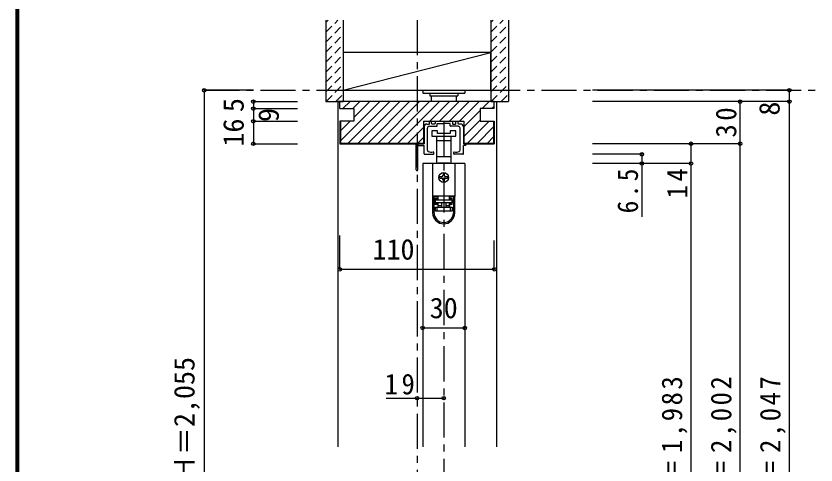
# Model space of a CAD drawing. Units: millimetres at full size, sheet at 1:5; details may follow other scales. Extents: x -973 to 977, y -718 to 696.
# Drawn here: x -973 to -404, y -319 to 0 of the extents above; entities that cross this region are included whole.
import ezdxf
from ezdxf.enums import TextEntityAlignment as Align

# ---------------------------------------------------------------- set-up
doc = ezdxf.new("R2010")
doc.units = ezdxf.units.MM
doc.header["$LTSCALE"] = 5
doc.header["$PDMODE"] = 32
doc.header["$PDSIZE"] = 2.5
doc.linetypes.add('CHAIN1', pattern=[8, 5, -1, 1, -1])
doc.linetypes.add('DASHED1', pattern=[1.8, 1.2, -0.6])
for name, color, linetype in [('0-1_通り芯', 4, 'CHAIN1'), ('0-2_柱', 7, 'Continuous'), ('0-3_仕上げ', 2, 'Continuous'), ('0-4_枠', 3, 'Continuous'), ('0-6_扉', 6, 'Continuous'), ('0-7_金物', 7, 'Continuous'), ('0-B_寸法', 7, 'Continuous'), ('0-C_ハッチ', 4, 'DASHED1'), ('F-1_枠', 6, 'Continuous')]:
    doc.layers.add(name, color=color, linetype=linetype)
doc.styles.add('ＭＳ ゴシック', font='')
doc.styles.get('ＭＳ ゴシック').set_extended_font_data('MS Gothic')

# ---------------------------------------------------------------- blocks, each defined once
blk = doc.blocks.new('03')
at = {"layer": '0-B_寸法'}
for p, q in [((-11.079, 7.476), (-9.529, 7.476)), ((-9.229, 7.776), (-9.229, 9.176)), ((-9.229, 5.976), (-4.029, 5.976)), ((-8.029, 9.476), (-8.929, 9.476)), ((-7.729, 7.776), (-7.729, 9.176)), ((-5.529, 7.476), (-7.429, 7.476)), ((-5.229, 9.176), (-5.229, 7.776)), ((-4.929, 9.476), (6.771, 9.476)), ((-3.729, 6.276), (-3.729, 7.676)), ((-3.429, 7.976), (0.621, 7.976)), ((0.921, 8.276), (0.621, 7.976)), ((0.921, 8.276), (1.221, 7.976)), ((5.271, 7.976), (1.221, 7.976)), ((5.571, 6.276), (5.571, 7.676)), ((11.071, 5.976), (5.871, 5.976)), ((7.071, 9.176), (7.071, 7.776)), ((7.371, 7.476), (9.271, 7.476)), ((9.571, 7.776), (9.571, 9.176)), ((9.871, 9.476), (10.771, 9.476)), ((11.071, 7.776), (11.071, 9.176)), ((12.921, 7.476), (11.371, 7.476)), ((-13.079, 5.476), (-13.079, -6.524)), ((-10.679, -11.096), (-10.679, 4.476)), ((12.521, -11.096), (12.521, 4.476)), ((14.921, 5.476), (14.921, -6.524)), ((-18.679, -25.124), (-18.679, -7.024)), ((-18.179, -6.524), (-13.079, -6.524)), ((-17.479, -25.124), (-17.479, -8.224)), ((-16.979, -7.724), (-13.079, -7.724)), ((-13.079, -13.724), (-13.079, -7.724)), ((16.321, -6.524), (14.921, -6.524)), ((16.321, -7.724), (14.921, -7.724)), ((14.921, -13.724), (14.921, -7.724)), ((-12.779, -14.024), (-6.529, -14.024)), ((-6.229, -13.724), (-6.229, -12.649)), ((8.071, -13.724), (8.071, -12.649)), ((14.621, -14.024), (8.371, -14.024))]:
    blk.add_line(p, q, dxfattribs=at)
for centre, radius, start, end in [((-11.079, 5.476), 2, 90, 180), ((-9.229, 4.476), 1.5, 90, 180), ((-9.529, 7.776), 0.3, 270, 0), ((-8.929, 9.176), 0.3, 90, 180), ((-8.029, 9.176), 0.3, 0, 90), ((-7.429, 7.776), 0.3, 180, 270), ((-5.529, 7.776), 0.3, 270, 0), ((-4.929, 9.176), 0.3, 90, 180), ((-4.029, 6.276), 0.3, 270, 0), ((-3.429, 7.676), 0.3, 90, 180), ((5.271, 7.676), 0.3, 0, 90), ((5.871, 6.276), 0.3, 180, 270), ((6.771, 9.176), 0.3, 0, 90), ((7.371, 7.776), 0.3, 180, 270), ((9.271, 7.776), 0.3, 270, 0), ((9.871, 9.176), 0.3, 90, 180), ((10.771, 9.176), 0.3, 0, 90), ((11.371, 7.776), 0.3, 180, 270), ((11.071, 4.476), 1.5, 0, 90), ((12.921, 5.476), 2, 0, 90), ((-18.179, -7.024), 0.5, 90, 180), ((-16.979, -8.224), 0.5, 90, 180), ((-9.679, -11.096), 1, 180, 243.25632), ((11.521, -11.096), 1, 296.74368, 0), ((16.321, -7.124), 0.6, 0, 90), ((16.321, -7.124), 0.6, 270, 0), ((-12.779, -13.724), 0.3, 180, 270), ((-7.879, -7.524), 5, 243.25632, 284.75682), ((-6.529, -12.649), 0.3, 0, 104.75682), ((-6.529, -13.724), 0.3, 270, 0), ((8.371, -12.649), 0.3, 75.24318, 180), ((8.371, -13.724), 0.3, 180, 270), ((9.721, -7.524), 5, 255.24318, 296.74368), ((14.621, -13.724), 0.3, 270, 0), ((-18.079, -25.124), 0.6, 180, 0)]:
    blk.add_arc(centre, radius, start, end, dxfattribs=at)
blk = doc.blocks.new('下荷重(戸車)')
at = {"layer": '0-7_金物'}
for p, q in [((8.5, 37.107), (4.5, 37.107)), ((-5.25, 30.107), (0, 30.107)), ((0, 30.107), (5.25, 30.107)), ((5.25, 30.107), (5.25, 33.107)), ((5.25, 18.507), (5.25, 30.107)), ((0, 18.507), (-5.25, 18.507)), ((-5.25, 18.507), (-5.25, 14.107)), ((5.25, 18.507), (0, 18.507)), ((5.25, 14.107), (5.25, 18.507)), ((7.9, 13.807), (-7.9, 13.807)), ((-7.9, 13.807), (-7.9, -9.493)), ((-5.25, 14.107), (-4, 14.107)), ((-4, 14.107), (-4, 13.807)), ((4, 14.107), (-4, 14.107)), ((4, 14.107), (5.25, 14.107)), ((4, 13.807), (4, 14.107)), ((7.9, 13.807), (7.9, -9.493)), ((-0.5, 6.307), (-0.5, 5.307)), ((0.5, 5.307), (0.5, 6.307)), ((-1.5, 4.307), (-2.5, 4.307)), ((-2.5, 3.307), (-1.5, 3.307)), ((-0.5, 2.307), (-0.5, 1.307)), ((0.5, 1.307), (0.5, 2.307)), ((2.5, 4.307), (1.5, 4.307)), ((1.5, 3.307), (2.5, 3.307)), ((7.9, -9.493), (-7.9, -9.493)), ((-7.9, -9.493), (-7.9, -9.593)), ((-6.9, -9.593), (-7.9, -9.593)), ((-7.9, -9.593), (-7.9, -21.293)), ((-4.2, -9.593), (-6.9, -9.593)), ((-6.9, -21.293), (-6.9, -9.593)), ((-6.1, -10.593), (-6.1, -15.293)), ((-6.1, -10.593), (-4.2, -10.593)), ((-4.9, -9.593), (-4.9, -9.493)), ((-4.2, -9.593), (-4.2, -10.593)), ((-4, -11.693), (-4, -9.493)), ((4, -9.493), (4, -11.693)), ((6.9, -9.593), (4.2, -9.593)), ((4.2, -10.593), (4.2, -9.593)), ((4.2, -11.593), (4.2, -10.593)), ((4.2, -10.593), (6.1, -10.593)), ((4.9, -9.493), (4.9, -9.593)), ((6.1, -15.293), (6.1, -10.593)), ((6.9, -9.593), (6.9, -21.293)), ((7.9, -9.593), (6.9, -9.593)), ((7.9, -9.493), (7.9, -9.593)), ((7.9, -21.293), (7.9, -9.593)), ((-6.1, -14.293), (-4.2, -14.293)), ((-4.2, -15.293), (-6.1, -15.293)), ((-5.9, -11.693), (-5.9, -12.193)), ((-4, -11.693), (-5.9, -11.693)), ((-5.9, -12.193), (5.9, -12.193)), ((-5.9, -14.193), (-5.9, -12.193)), ((5.9, -14.193), (-5.9, -14.193)), ((-4.2, -14.293), (-4.2, -15.293)), ((-4.2, -15.293), (-4.2, -17.193)), ((-4, -16.193), (-4, -14.193)), ((-1.5, -14.193), (-1.5, -17.193)), ((1.5, -14.193), (1.5, -17.193)), ((1.5, -16.193), (4, -16.193)), ((5.9, -11.693), (4, -11.693)), ((6.1, -11.593), (4.2, -11.593)), ((6.1, -15.293), (4.2, -15.293)), ((4.2, -17.193), (4.2, -15.293)), ((5.9, -12.193), (5.9, -11.693)), ((5.9, -12.193), (5.9, -14.193)), ((-5.9, -17.193), (-4.9, -17.193)), ((-4.9, -17.193), (4.9, -17.193)), ((-4.9, -17.193), (-4.9, -20.193)), ((4.9, -20.193), (-4.9, -20.193)), ((4.9, -17.193), (5.9, -17.193)), ((5.9, -17.193), (5.9, -20.193))]:
    blk.add_line(p, q, dxfattribs=at)
for points in [[(-8.5, 33.107), (0, 33.107), (8.5, 33.107), (8.5, 37.107)], [(4.5, 37.107), (4.5, 35.107), (-4.5, 35.107), (-4.5, 37.107), (-8.5, 37.107), (-8.5, 33.107)], [(-5.25, 33.107), (-5.25, 30.107), (-5.25, 18.507)], [(-4.2, -10.593), (-4.2, -11.593), (-6.1, -11.593)], [(-4, -17.193), (-4, -16.193), (-1.5, -16.193)], [(4, -14.193), (4, -16.193), (4, -17.193)], [(4.2, -15.293), (4.2, -14.293), (6.1, -14.293)], [(-4.9, -20.193), (-5.9, -20.193), (-5.9, -17.193)], [(5.9, -20.193), (4.9, -20.193), (4.9, -17.193)]]:
    blk.add_lwpolyline(points, dxfattribs=at)
blk.add_circle((0, 3.807), 3.5, dxfattribs=at)
for centre, radius, start, end in [((0, 6.307), 0.5, 90, 180), ((0, 6.307), 0.5, 0, 90), ((-2.5, 3.807), 0.5, 90, 180), ((-2.5, 3.807), 0.5, 180, 270), ((-1.5, 5.307), 1, 270, 0), ((-1.5, 2.307), 1, 0, 90), ((0, 1.307), 0.5, 180, 270), ((0, 1.307), 0.5, 270, 0), ((1.5, 5.307), 1, 180, 270), ((1.5, 2.307), 1, 90, 180), ((2.5, 3.807), 0.5, 0, 90), ((2.5, 3.807), 0.5, 270, 0), ((0, -21.293), 7.9, 180, 0), ((0, -21.293), 6.9, 180, 0)]:
    blk.add_arc(centre, radius, start, end, dxfattribs=at)

msp = doc.modelspace()

# ---------------------------------------------------------------- linework, layer by layer
at = {"layer": '0-1_通り芯'}
for p, q in [((-687.847, -2.5), (-687.847, -577.5)), ((-839.347, -52.5), (-403.847, -52.5)), ((-668.847, -74.5), (-668.847, -567.5))]:
    msp.add_line(p, q, dxfattribs=at)
at = {"layer": '0-2_柱'}
msp.add_line((-740.347, -52.5), (-635.347, -25.5), dxfattribs=at)
msp.add_lwpolyline([(-635.347, -52.5), (-635.347, -25.5), (-740.347, -25.5), (-740.347, -52.5)], close=True, dxfattribs=at)
at = {"layer": '0-3_仕上げ'}
for p, q in [((-752.847, -2.5), (-752.847, -60.5)), ((-740.347, -2.5), (-740.347, -60.5)), ((-635.347, -2.5), (-635.347, -60.5)), ((-622.847, -2.5), (-622.847, -60.5)), ((-752.847, -60.5), (-740.347, -60.5)), ((-635.347, -60.5), (-622.847, -60.5))]:
    msp.add_line(p, q, dxfattribs=at)
at = {"layer": '0-4_枠', "color": 4}
for p, q in [((-742.847, -60.5), (-744.347, -60.5)), ((-744.347, -60.5), (-744.347, -306)), ((-632.847, -60.5), (-631.347, -60.5)), ((-631.347, -60.5), (-631.347, -306))]:
    msp.add_line(p, q, dxfattribs=at)
at = {"layer": '0-4_枠'}
for p, q in [((-632.847, -60.5), (-742.847, -60.5)), ((-742.847, -65.5), (-742.847, -60.5)), ((-632.847, -65.5), (-632.847, -60.5)), ((-742.847, -65.5), (-732.847, -65.5)), ((-732.847, -65.5), (-732.847, -74.5)), ((-632.847, -65.5), (-642.847, -65.5)), ((-642.847, -65.5), (-642.847, -74.5)), ((-742.347, -74.5), (-742.347, -90)), ((-683.247, -74.5), (-683.247, -90.5)), ((-683.247, -74.5), (-654.447, -74.5)), ((-642.847, -74.5), (-632.847, -74.5)), ((-633.347, -74.5), (-633.347, -90)), ((-632.847, -74.5), (-632.847, -90.5)), ((-742.847, -90.5), (-683.247, -90.5)), ((-742.347, -90), (-683.247, -90)), ((-654.447, -90), (-633.347, -90))]:
    msp.add_line(p, q, dxfattribs=at)
for points in [[(-732.847, -74.5), (-742.847, -74.5), (-742.847, -90.5)], [(-654.447, -74.5), (-654.447, -90.5), (-632.847, -90.5)]]:
    msp.add_lwpolyline(points, dxfattribs=at)
at = {"layer": '0-6_扉'}
for p, q in [((-653.847, -104.5), (-683.847, -104.5)), ((-683.847, -104.5), (-683.847, -306)), ((-653.847, -104.5), (-653.847, -306))]:
    msp.add_line(p, q, dxfattribs=at)
at = {"layer": '0-7_金物'}
for p, q in [((-683.847, -52.5), (-653.847, -52.5)), ((-683.847, -52.5), (-683.847, -54.5)), ((-683.847, -54.5), (-653.847, -54.5)), ((-678.847, -54.5), (-678.847, -56.5)), ((-678.847, -56.5), (-658.847, -56.5)), ((-677.847, -56.5), (-677.847, -60.5)), ((-659.847, -60.5), (-659.847, -56.5)), ((-658.847, -54.5), (-658.847, -56.5)), ((-653.847, -52.5), (-653.847, -54.5))]:
    msp.add_line(p, q, dxfattribs=at)
at = {"layer": '0-B_寸法', "color": 4}
for p, q in [((-804.347, -52.5), (-839.347, -52.5)), ((-839.347, -52.5), (-839.347, -567.5)), ((-422.847, -52.5), (-562.847, -52.5)), ((-422.847, -52.5), (-422.847, -60.5)), ((-804.347, -60.5), (-804.347, -65.5)), ((-804.347, -60.5), (-772.847, -60.5)), ((-422.847, -60.5), (-562.847, -60.5)), ((-457.847, -567.5), (-457.847, -60.5)), ((-422.847, -60.5), (-422.847, -555.5)), ((-804.347, -65.5), (-804.347, -74.5)), ((-804.347, -65.5), (-772.847, -65.5)), ((-804.347, -74.5), (-804.347, -90.5)), ((-804.347, -74.5), (-772.847, -74.5)), ((-804.347, -90.5), (-772.847, -90.5)), ((-457.847, -90.5), (-562.847, -90.5)), ((-492.847, -90.5), (-492.847, -547.5)), ((-527.847, -98), (-562.847, -98)), ((-527.847, -98), (-527.847, -142.459)), ((-492.847, -104.5), (-562.847, -104.5)), ((-742.847, -179.804), (-742.847, -155.746)), ((-632.847, -179.804), (-632.847, -159.246)), ((-742.847, -179.804), (-632.847, -179.804)), ((-683.847, -221.5), (-653.847, -221.5)), ((-709.847, -271.5), (-668.847, -271.5))]:
    msp.add_line(p, q, dxfattribs=at)
at = {"layer": '0-B_寸法'}
for p in [(-839.347, -52.5), (-422.847, -52.5), (-804.347, -60.5), (-457.847, -60.5), (-422.847, -60.5), (-804.347, -65.5), (-804.347, -74.5), (-804.347, -90.5), (-492.847, -90.5), (-457.847, -90.5), (-527.847, -98), (-527.847, -104.5), (-492.847, -104.5), (-742.847, -179.804), (-632.847, -179.804), (-683.847, -221.5), (-653.847, -221.5), (-687.847, -271.5), (-668.847, -271.5)]:
    msp.add_point(p, dxfattribs=at)
at = {"layer": '0-C_ハッチ'}
for p, q in [((-752.847, -11.22), (-744.127, -2.5)), ((-752.847, -4.149), (-751.198, -2.5)), ((-635.347, -11.22), (-626.627, -2.5)), ((-635.347, -4.149), (-633.698, -2.5)), ((-752.847, -18.292), (-740.347, -5.792)), ((-635.347, -18.292), (-622.847, -5.792)), ((-752.847, -25.363), (-740.347, -12.863)), ((-635.347, -25.363), (-622.847, -12.863)), ((-752.847, -32.434), (-740.347, -19.934)), ((-635.347, -32.434), (-622.847, -19.934)), ((-752.847, -39.505), (-740.347, -27.005)), ((-635.347, -39.505), (-622.847, -27.005)), ((-752.847, -46.576), (-740.347, -34.076)), ((-635.347, -46.576), (-622.847, -34.076)), ((-752.847, -53.647), (-740.347, -41.147)), ((-635.347, -53.647), (-622.847, -41.147)), ((-752.629, -60.5), (-740.347, -48.218)), ((-635.129, -60.5), (-622.847, -48.218)), ((-745.558, -60.5), (-740.347, -55.289)), ((-628.058, -60.5), (-622.847, -55.289))]:
    msp.add_line(p, q, dxfattribs=at)
at = {"layer": '0-C_ハッチ', "linetype": 'Continuous'}
for p, q in [((-742.644, -60.5), (-742.847, -60.703)), ((-742.347, -88.487), (-714.36, -60.5)), ((-740.573, -65.5), (-735.573, -60.5)), ((-736.789, -90), (-707.289, -60.5)), ((-733.502, -65.5), (-728.502, -60.5)), ((-732.847, -71.916), (-721.431, -60.5)), ((-729.718, -90), (-700.218, -60.5)), ((-722.647, -90), (-693.147, -60.5)), ((-715.576, -90), (-686.076, -60.5)), ((-708.505, -90), (-679.005, -60.5)), ((-701.434, -90), (-671.934, -60.5)), ((-678.863, -74.5), (-664.863, -60.5)), ((-671.792, -74.5), (-657.792, -60.5)), ((-664.721, -74.5), (-650.721, -60.5)), ((-657.65, -74.5), (-643.65, -60.5)), ((-641.578, -65.5), (-636.578, -60.5)), ((-654.447, -78.369), (-642.847, -66.769)), ((-634.507, -65.5), (-632.847, -63.84)), ((-654.447, -85.44), (-642.847, -73.84)), ((-742.347, -81.416), (-735.431, -74.5)), ((-683.247, -78.884), (-694.363, -90)), ((-651.936, -90), (-636.436, -74.5)), ((-644.865, -90), (-633.347, -78.482)), ((-687.292, -90), (-683.247, -85.955)), ((-637.794, -90), (-633.347, -85.553))]:
    msp.add_line(p, q, dxfattribs=at)
at = {"layer": 'F-1_枠'}
for p, q in [((-973.347, 695.833), (-973.347, -700.833)), ((-972.514, 695.833), (-972.514, -700.833)), ((-971.68, 695.833), (-971.68, -700.833))]:
    msp.add_line(p, q, dxfattribs=at)

# ---------------------------------------------------------------- block references
at = {"layer": '0-7_金物'}
for name, p in [('03', (-669.768, -83.976)), ('下荷重(戸車)', (-668.847, -118.307))]:
    msp.add_blockref(name, p, dxfattribs=at)

# ---------------------------------------------------------------- texts
at = {"layer": '0-B_寸法', "style": 'ＭＳ ゴシック'}
for s, p in [('5', (-806.847, -68)), ('8', (-425.347, -70.5)), ('9', (-781.847, -75)), ('16', (-806.847, -92.5)), ('ＲＯＨ＝2,055', (-841.847, -372))]:
    msp.add_text(s, height=14.66, rotation=90, dxfattribs=at).set_placement(p, align=Align.BOTTOM_LEFT)
for s, p in [('110', (-719.567, -177.304)), ('30', (-678.847, -219))]:
    msp.add_text(s, height=14.66, dxfattribs=at).set_placement(p, align=Align.BOTTOM_LEFT)
at = {"layer": '0-B_寸法', "char_height": 14.66, "attachment_point": 7, "rotation": 90, "style": 'ＭＳ ゴシック'}
for s, insert in [('\\T1.27;\\W0.95;30', (-460.347, -86.125)), ('\\T1.27;\\W0.9;6.5', (-530.347, -139.975)), ('\\T1.27;\\W0.95;14', (-495.347, -129.436)), ('\\T1.19;\\W0.95;ＤＨ＝1,983', (-495.347, -378.25)), ('\\T1.19;\\W0.95;枠内＝2,002', (-460.347, -378.25)), ('\\T1.19;\\W0.95;枠外＝2,047', (-425.347, -378.25))]:
    msp.add_mtext(s, dxfattribs=dict(at, insert=insert))
at = {"layer": '0-B_寸法', "insert": (-710.972, -269), "char_height": 14.66, "attachment_point": 7, "style": 'ＭＳ ゴシック'}
msp.add_mtext('\\T1.27;\\W0.95;19', dxfattribs=at)

doc.saveas('drawing.dxf')
